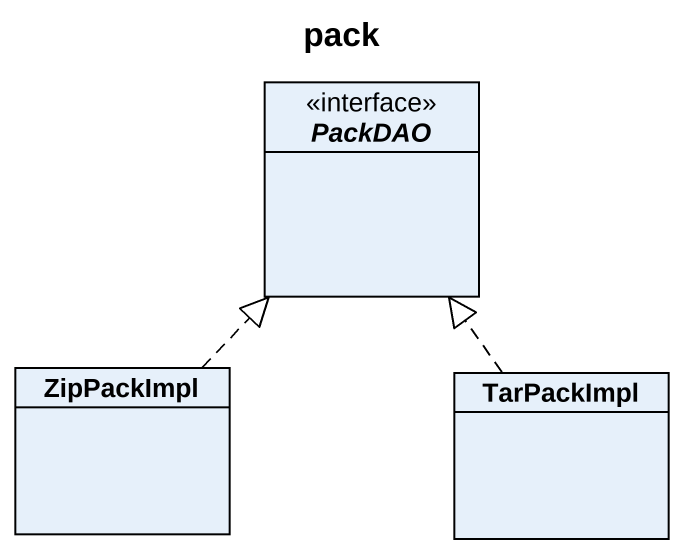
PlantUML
@startuml
title pack
hide circle
hide empty members
interface PackDAO <<interface>>
class ZipPackImpl
class TarPackImpl
ZipPackImpl .up.|> PackDAO
TarPackImpl .up.|> PackDAO
@enduml
